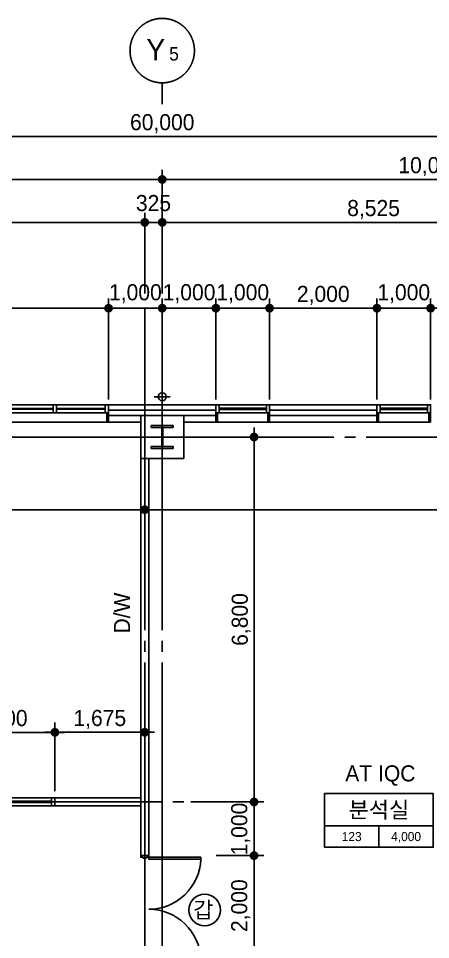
# Model space of a CAD drawing. Extents: x 13990145 to 14069640, y -1806033 to -1750552.
# Drawn here: x 14032761 to 14040440, y -1769493 to -1752329 of the extents above; entities that cross this region are included whole.
import ezdxf
from ezdxf.enums import TextEntityAlignment as Align

# ---------------------------------------------------------------- set-up
doc = ezdxf.new("R2010")
doc.units = 0
doc.header["$LTSCALE"] = 100
doc.header["$MEASUREMENT"] = 0
doc.header["$PDSIZE"] = -10
doc.linetypes.add('CEN', pattern=[66, 60, -2, 2, -2])
doc.layers.get('0').update_dxf_attribs({"linetype": 'CONTINUOUS'})
doc.layers.get('Defpoints').update_dxf_attribs({"linetype": 'CONTINUOUS'})
for name, color, linetype in [('0-내벽고정식', 7, 'CONTINUOUS'), ('AXIS', 7, 'CEN'), ('CEN', 1, 'CEN'), ('COL', 2, 'CONTINUOUS'), ('col2', 3, 'CONTINUOUS'), ('DIM', 7, 'CONTINUOUS'), ('TEX', 3, 'CONTINUOUS'), ('TEXT1', 7, 'CONTINUOUS'), ('WALL-UNKNOWN', 3, 'CONTINUOUS'), ('WID', 4, 'CONTINUOUS'), ('WINE', 8, 'CONTINUOUS'), ('우수드레인', 8, 'CONTINUOUS'), ('지시선', 7, 'CONTINUOUS')]:
    doc.layers.add(name, color=color, linetype=linetype)
doc.styles.add('HY울를도M', font='HYWULM.TTF')
doc.styles.add('굴림', font='H2HDRM.TTF')
doc.styles.add('돋음', font='Dotum.ttf', dxfattribs={"height": 3})
doc.dimstyles.new('DIM100', dxfattribs={"dimtxt": 300, "dimasz": 120, "dimexe": 1, "dimexo": 100, "dimgap": 60, "dimtad": 1, "dimdec": 4, "dimzin": 0, "dimdsep": 46, "dimlunit": 6, "dimtxsty": '굴림', "dimblk": 'DOTT', "dimcen": 0.09, "dimadec": 0, "dimazin": 0, "dimtfac": 1, "dimtdec": 4, "dimtofl": 0, "dimtmove": 2, "dimatfit": 2, "dimldrblk": 'DOTT', "dimfxl": 1, "dimtolj": 1, "dimtzin": 0, "dimarcsym": 0})
doc.dimstyles.new('DIM50', dxfattribs={"dimscale": 50, "dimtxt": 3, "dimasz": 1.2, "dimexe": 1, "dimexo": 1, "dimgap": 0.6, "dimtad": 1, "dimdec": 4, "dimzin": 0, "dimdsep": 46, "dimlunit": 6, "dimtxsty": '굴림', "dimblk": 'DOTT', "dimcen": 0.09, "dimadec": 0, "dimazin": 0, "dimtfac": 1, "dimtdec": 4, "dimtofl": 0, "dimtmove": 2, "dimatfit": 2, "dimldrblk": 'DOTT', "dimfxl": 1, "dimtolj": 1, "dimtzin": 0, "dimarcsym": 0})

# ---------------------------------------------------------------- blocks, each defined once
blk = doc.blocks.new('DOTT')
for p, q in [((0, 1.5), (0, -1.5)), ((-1.5, 0), (1.5, 0))]:
    blk.add_line(p, q)
at = {"color": 6, "const_width": 0.68}
blk.add_lwpolyline([(-0.34, 0, 1), (0.34, 0, 1)], format="xyb", close=True, dxfattribs=at)
blk = doc.blocks.new('*D48')
at = {"layer": 'Defpoints', "color": 0, "lineweight": -3}
for p in [(14065440, -1754529), (14005440, -1757729), (14065440, -1757729)]:
    blk.add_point(p, dxfattribs=at)
at = {"layer": 'DIM', "color": 7, "lineweight": -2}
for p, q in [((14005440, -1757429), (14005440, -1754429)), ((14005560, -1754529), (14065320, -1754529)), ((14065440, -1757429), (14065440, -1754429))]:
    blk.add_line(p, q, dxfattribs=at)
at = {"layer": 'DIM', "color": 7, "lineweight": -2, "xscale": 120, "yscale": 120, "zscale": 120, "rotation": 180}
blk.add_blockref('DOTT', (14005440, -1754529), dxfattribs=at)
at = {"layer": 'DIM', "color": 7, "lineweight": -2, "xscale": 120, "yscale": 120, "zscale": 120}
blk.add_blockref('DOTT', (14065440, -1754529), dxfattribs=at)
at = {"layer": 'DIM', "color": 3, "insert": (14035440, -1754290), "char_height": 300, "attachment_point": 5, "style": '굴림'}
blk.add_mtext('\\A1;60,000', dxfattribs=at)
blk = doc.blocks.new('*D51')
at = {"layer": 'Defpoints', "color": 0, "lineweight": -3}
for p in [(14035440, -1755329), (14025440, -1757729), (14035440, -1757729)]:
    blk.add_point(p, dxfattribs=at)
at = {"layer": 'DIM', "color": 7, "lineweight": -2}
for p, q in [((14025440, -1757429), (14025440, -1755229)), ((14035440, -1757429), (14035440, -1755229)), ((14025560, -1755329), (14035320, -1755329))]:
    blk.add_line(p, q, dxfattribs=at)
at = {"layer": 'DIM', "color": 7, "lineweight": -2, "xscale": 120, "yscale": 120, "zscale": 120, "rotation": 180}
blk.add_blockref('DOTT', (14025440, -1755329), dxfattribs=at)
at = {"layer": 'DIM', "color": 7, "lineweight": -2, "xscale": 120, "yscale": 120, "zscale": 120}
blk.add_blockref('DOTT', (14035440, -1755329), dxfattribs=at)
at = {"layer": 'DIM', "color": 3, "insert": (14030440, -1755090), "char_height": 300, "attachment_point": 5, "style": '굴림'}
blk.add_mtext('\\A1;10,000', dxfattribs=at)
blk = doc.blocks.new('*D52')
at = {"layer": 'Defpoints', "color": 0, "lineweight": -3}
for p in [(14045440, -1755329), (14035440, -1757729), (14045440, -1757729)]:
    blk.add_point(p, dxfattribs=at)
at = {"layer": 'DIM', "color": 7, "lineweight": -2}
for p, q in [((14035440, -1757429), (14035440, -1755229)), ((14045440, -1757429), (14045440, -1755229)), ((14035560, -1755329), (14045320, -1755329))]:
    blk.add_line(p, q, dxfattribs=at)
at = {"layer": 'DIM', "color": 7, "lineweight": -2, "xscale": 120, "yscale": 120, "zscale": 120, "rotation": 180}
blk.add_blockref('DOTT', (14035440, -1755329), dxfattribs=at)
at = {"layer": 'DIM', "color": 7, "lineweight": -2, "xscale": 120, "yscale": 120, "zscale": 120}
blk.add_blockref('DOTT', (14045440, -1755329), dxfattribs=at)
at = {"layer": 'DIM', "color": 3, "insert": (14040440, -1755090), "char_height": 300, "attachment_point": 5, "style": '굴림'}
blk.add_mtext('\\A1;10,000', dxfattribs=at)
blk = doc.blocks.new('BOMBOM_S')
at = {"color": 7}
blk.add_line((0, 0.4), (0, 0), dxfattribs=at)
blk.add_lwpolyline([(-0.6, 1, 1), (0.6, 1, 1), (-0.6, 1, 1)], format="xyb", dxfattribs=at)
at = {"color": 1, "style": '돋음'}
for tag, p, height in [('X', (-0.295, 0.816), 0.4), ('N', (0.129, 0.816), 0.25)]:
    blk.add_attdef(tag, p, '', height=height, dxfattribs=at)
blk = doc.blocks.new('*D58')
at = {"layer": 'Defpoints', "color": 0, "lineweight": -3}
for p in [(14035115, -1756129), (14027440, -1757729), (14035115, -1757753)]:
    blk.add_point(p, dxfattribs=at)
at = {"layer": 'DIM', "color": 7, "lineweight": -2}
for p, q in [((14027440, -1757429), (14027440, -1756029)), ((14035115, -1757453), (14035115, -1756029)), ((14027560, -1756129), (14034995, -1756129))]:
    blk.add_line(p, q, dxfattribs=at)
at = {"layer": 'DIM', "color": 7, "lineweight": -2, "xscale": 120, "yscale": 120, "zscale": 120, "rotation": 180}
blk.add_blockref('DOTT', (14027440, -1756129), dxfattribs=at)
at = {"layer": 'DIM', "color": 7, "lineweight": -2, "xscale": 120, "yscale": 120, "zscale": 120}
blk.add_blockref('DOTT', (14035115, -1756129), dxfattribs=at)
at = {"layer": 'DIM', "color": 3, "insert": (14031277, -1755890), "char_height": 300, "attachment_point": 5, "style": '굴림'}
blk.add_mtext('\\A1;7,675', dxfattribs=at)
blk = doc.blocks.new('*D102')
at = {"layer": 'Defpoints', "color": 0, "lineweight": -3, "ltscale": 3}
for p in [(14034440, -1757729), (14026440, -1759529), (14034440, -1759529)]:
    blk.add_point(p, dxfattribs=at)
at = {"layer": 'DIM', "color": 7, "lineweight": -2, "ltscale": 3}
for p, q in [((14026440, -1759429), (14026440, -1757728)), ((14026560, -1757729), (14034320, -1757729)), ((14034440, -1759429), (14034440, -1757728))]:
    blk.add_line(p, q, dxfattribs=at)
at = {"layer": 'DIM', "color": 7, "lineweight": -2, "ltscale": 3, "xscale": 120, "yscale": 120, "zscale": 120, "rotation": 180}
blk.add_blockref('DOTT', (14026440, -1757729), dxfattribs=at)
at = {"layer": 'DIM', "color": 7, "lineweight": -2, "ltscale": 3, "xscale": 120, "yscale": 120, "zscale": 120}
blk.add_blockref('DOTT', (14034440, -1757729), dxfattribs=at)
at = {"layer": 'DIM', "color": 3, "ltscale": 3, "insert": (14030440, -1757490), "char_height": 300, "attachment_point": 5, "style": '굴림'}
blk.add_mtext('\\A1;8,000', dxfattribs=at)
blk = doc.blocks.new('*D104')
at = {"layer": 'Defpoints', "color": 0, "lineweight": -3, "ltscale": 3}
for p in [(14034440, -1757729), (14034440, -1759529), (14035440, -1759529)]:
    blk.add_point(p, dxfattribs=at)
at = {"layer": 'DIM', "color": 7, "lineweight": -2, "ltscale": 3}
for p, q in [((14034440, -1759429), (14034440, -1757728)), ((14035320, -1757729), (14034560, -1757729)), ((14035440, -1759429), (14035440, -1757728))]:
    blk.add_line(p, q, dxfattribs=at)
at = {"layer": 'DIM', "color": 7, "lineweight": -2, "ltscale": 3, "xscale": 120, "yscale": 120, "zscale": 120, "rotation": 180}
blk.add_blockref('DOTT', (14034440, -1757729), dxfattribs=at)
at = {"layer": 'DIM', "color": 7, "lineweight": -2, "ltscale": 3, "xscale": 120, "yscale": 120, "zscale": 120}
blk.add_blockref('DOTT', (14035440, -1757729), dxfattribs=at)
at = {"layer": 'DIM', "color": 3, "ltscale": 3, "insert": (14034940, -1757459), "char_height": 300, "attachment_point": 5, "style": '굴림'}
blk.add_mtext('\\A1;1,000', dxfattribs=at)
blk = doc.blocks.new('*D105')
at = {"layer": 'Defpoints', "color": 0, "lineweight": -3, "ltscale": 3}
for p in [(14036440, -1757729), (14035440, -1759529), (14036440, -1759529)]:
    blk.add_point(p, dxfattribs=at)
at = {"layer": 'DIM', "color": 7, "lineweight": -2, "ltscale": 3}
for p, q in [((14035440, -1759429), (14035440, -1757728)), ((14035560, -1757729), (14036320, -1757729)), ((14036440, -1759429), (14036440, -1757728))]:
    blk.add_line(p, q, dxfattribs=at)
at = {"layer": 'DIM', "color": 7, "lineweight": -2, "ltscale": 3, "xscale": 120, "yscale": 120, "zscale": 120, "rotation": 180}
blk.add_blockref('DOTT', (14035440, -1757729), dxfattribs=at)
at = {"layer": 'DIM', "color": 7, "lineweight": -2, "ltscale": 3, "xscale": 120, "yscale": 120, "zscale": 120}
blk.add_blockref('DOTT', (14036440, -1757729), dxfattribs=at)
at = {"layer": 'DIM', "color": 3, "ltscale": 3, "insert": (14035940, -1757459), "char_height": 300, "attachment_point": 5, "style": '굴림'}
blk.add_mtext('\\A1;1,000', dxfattribs=at)
blk = doc.blocks.new('aw-8000-325')
at = {"layer": 'WID'}
for points in [[(0, 0), (60, 0), (60, -150), (0, -150)], [(970, 0), (1030, 0), (1030, -150), (970, -150)], [(2970, 0), (3030, 0), (3030, -150), (2970, -150)], [(4970, 0), (5030, 0), (5030, -150), (4970, -150)], [(6970, 0), (7030, 0), (7030, -150), (6970, -150)], [(7940, 0), (8000, 0), (8000, -150), (7940, -150)], [(0, -325), (30, -325), (30, -150), (0, -150)], [(970, -69), (970, -81), (60, -81), (60, -69)], [(2970, -69), (2970, -81), (1030, -81), (1030, -69)], [(4970, -69), (4970, -81), (3030, -81), (3030, -69)], [(6970, -69), (6970, -81), (5030, -81), (5030, -69)], [(7030, -69), (7030, -81), (7940, -81), (7940, -69)], [(7970, -325), (8000, -325), (8000, -150), (7970, -150)]]:
    blk.add_lwpolyline(points, close=True, dxfattribs=at)
at = {"layer": 'WINE'}
for p, q in [((0, 0), (8000, 0)), ((0, -150), (8000, -150)), ((0, -325), (8000, -325))]:
    blk.add_line(p, q, dxfattribs=at)
blk = doc.blocks.new('TT1')
at = {"layer": 'TEXT1'}
for p, q in [((-1013, -600), (1013, -600)), ((0, -600), (0, -1000))]:
    blk.add_line(p, q, dxfattribs=at)
blk.add_lwpolyline([(-1013, 0), (1013, 0), (1013, -1000), (-1013, -1000)], close=True, dxfattribs=at)
blk = doc.blocks.new('*D185')
at = {"layer": 'Defpoints', "color": 0, "lineweight": -3, "ltscale": 3}
for p in [(14037440, -1757729), (14036440, -1759529), (14037440, -1759529)]:
    blk.add_point(p, dxfattribs=at)
at = {"layer": 'DIM', "color": 7, "lineweight": -2, "ltscale": 3}
for p, q in [((14036440, -1759429), (14036440, -1757728)), ((14036560, -1757729), (14037320, -1757729)), ((14037440, -1759429), (14037440, -1757728))]:
    blk.add_line(p, q, dxfattribs=at)
at = {"layer": 'DIM', "color": 7, "lineweight": -2, "ltscale": 3, "xscale": 120, "yscale": 120, "zscale": 120, "rotation": 180}
blk.add_blockref('DOTT', (14036440, -1757729), dxfattribs=at)
at = {"layer": 'DIM', "color": 7, "lineweight": -2, "ltscale": 3, "xscale": 120, "yscale": 120, "zscale": 120}
blk.add_blockref('DOTT', (14037440, -1757729), dxfattribs=at)
at = {"layer": 'DIM', "color": 3, "ltscale": 3, "insert": (14036940, -1757459), "char_height": 300, "attachment_point": 5, "style": '굴림'}
blk.add_mtext('\\A1;1,000', dxfattribs=at)
blk = doc.blocks.new('*D186')
at = {"layer": 'Defpoints', "color": 0, "lineweight": -3, "ltscale": 3}
for p in [(14040440, -1757729), (14039440, -1759529), (14040440, -1759529)]:
    blk.add_point(p, dxfattribs=at)
at = {"layer": 'DIM', "color": 7, "lineweight": -2, "ltscale": 3}
for p, q in [((14039440, -1759429), (14039440, -1757728)), ((14039560, -1757729), (14040320, -1757729)), ((14040440, -1759429), (14040440, -1757728))]:
    blk.add_line(p, q, dxfattribs=at)
at = {"layer": 'DIM', "color": 7, "lineweight": -2, "ltscale": 3, "xscale": 120, "yscale": 120, "zscale": 120, "rotation": 180}
blk.add_blockref('DOTT', (14039440, -1757729), dxfattribs=at)
at = {"layer": 'DIM', "color": 7, "lineweight": -2, "ltscale": 3, "xscale": 120, "yscale": 120, "zscale": 120}
blk.add_blockref('DOTT', (14040440, -1757729), dxfattribs=at)
at = {"layer": 'DIM', "color": 3, "ltscale": 3, "insert": (14039940, -1757459), "char_height": 300, "attachment_point": 5, "style": '굴림'}
blk.add_mtext('\\A1;1,000', dxfattribs=at)
blk = doc.blocks.new('*D187')
at = {"layer": 'Defpoints', "color": 0, "lineweight": -3, "ltscale": 3}
for p in [(14042440, -1757729), (14040440, -1759529), (14042440, -1759529)]:
    blk.add_point(p, dxfattribs=at)
at = {"layer": 'DIM', "color": 7, "lineweight": -2, "ltscale": 3}
for p, q in [((14040440, -1759429), (14040440, -1757728)), ((14040560, -1757729), (14042320, -1757729)), ((14042440, -1759429), (14042440, -1757728))]:
    blk.add_line(p, q, dxfattribs=at)
at = {"layer": 'DIM', "color": 7, "lineweight": -2, "ltscale": 3, "xscale": 120, "yscale": 120, "zscale": 120, "rotation": 180}
blk.add_blockref('DOTT', (14040440, -1757729), dxfattribs=at)
at = {"layer": 'DIM', "color": 7, "lineweight": -2, "ltscale": 3, "xscale": 120, "yscale": 120, "zscale": 120}
blk.add_blockref('DOTT', (14042440, -1757729), dxfattribs=at)
at = {"layer": 'DIM', "color": 3, "ltscale": 3, "insert": (14041440, -1757490), "char_height": 300, "attachment_point": 5, "style": '굴림'}
blk.add_mtext('\\A1;2,000', dxfattribs=at)
blk = doc.blocks.new('*D189')
at = {"layer": 'Defpoints', "color": 0, "lineweight": -3, "ltscale": 3}
for p in [(14039440, -1757729), (14037440, -1759529), (14039440, -1759529)]:
    blk.add_point(p, dxfattribs=at)
at = {"layer": 'DIM', "color": 7, "lineweight": -2, "ltscale": 3}
for p, q in [((14037440, -1759429), (14037440, -1757728)), ((14037560, -1757729), (14039320, -1757729)), ((14039440, -1759429), (14039440, -1757728))]:
    blk.add_line(p, q, dxfattribs=at)
at = {"layer": 'DIM', "color": 7, "lineweight": -2, "ltscale": 3, "xscale": 120, "yscale": 120, "zscale": 120, "rotation": 180}
blk.add_blockref('DOTT', (14037440, -1757729), dxfattribs=at)
at = {"layer": 'DIM', "color": 7, "lineweight": -2, "ltscale": 3, "xscale": 120, "yscale": 120, "zscale": 120}
blk.add_blockref('DOTT', (14039440, -1757729), dxfattribs=at)
at = {"layer": 'DIM', "color": 3, "ltscale": 3, "insert": (14038440, -1757490), "char_height": 300, "attachment_point": 5, "style": '굴림'}
blk.add_mtext('\\A1;2,000', dxfattribs=at)
blk = doc.blocks.new('aw-1000-325')
at = {"layer": 'WID', "color": 8}
for p, q in [((970, 325), (0, 325)), ((0, 150), (1000, 150)), ((0, 0), (1000, 0))]:
    blk.add_line(p, q, dxfattribs=at)
at = {"layer": 'WID'}
for points in [[(0, 325), (30, 325), (30, 150), (0, 150)], [(970, 325), (1000, 325), (1000, 150), (970, 150)], [(60, 150), (0, 150), (0, 0), (60, 0)], [(60, 63), (940, 63), (940, 87), (60, 87)], [(940, 150), (1000, 150), (1000, 0), (940, 0)]]:
    blk.add_lwpolyline(points, close=True, dxfattribs=at)
blk = doc.blocks.new('aw-2000-150')
at = {"layer": 'WID', "color": 8}
for p, q in [((0, 150), (-2000, 150)), ((0, 0), (-2000, 0))]:
    blk.add_line(p, q, dxfattribs=at)
at = {"layer": 'WID'}
for points in [[(-1940, 0), (-2000, 0), (-2000, 150), (-1940, 150)], [(-60, 87), (-1940, 87), (-1940, 63), (-60, 63)], [(-60, 0), (0, 0), (0, 150), (-60, 150)]]:
    blk.add_lwpolyline(points, close=True, dxfattribs=at)
blk = doc.blocks.new('*D200')
at = {"layer": 'Defpoints', "color": 0, "lineweight": -3, "ltscale": 3}
for p in [(14033440, -1765632), (14031440, -1766755), (14033440, -1766830)]:
    blk.add_point(p, dxfattribs=at)
at = {"layer": 'DIM', "color": 7, "lineweight": -2, "ltscale": 3}
for p, q in [((14031440, -1766655), (14031440, -1765631)), ((14031560, -1765632), (14033320, -1765632)), ((14033440, -1766730), (14033440, -1765631))]:
    blk.add_line(p, q, dxfattribs=at)
at = {"layer": 'DIM', "color": 7, "lineweight": -2, "ltscale": 3, "xscale": 120, "yscale": 120, "zscale": 120, "rotation": 180}
blk.add_blockref('DOTT', (14031440, -1765632), dxfattribs=at)
at = {"layer": 'DIM', "color": 7, "lineweight": -2, "ltscale": 3, "xscale": 120, "yscale": 120, "zscale": 120}
blk.add_blockref('DOTT', (14033440, -1765632), dxfattribs=at)
at = {"layer": 'DIM', "color": 3, "ltscale": 3, "insert": (14032440, -1765393), "char_height": 300, "attachment_point": 5, "style": '굴림'}
blk.add_mtext('\\A1;2,000', dxfattribs=at)
blk = doc.blocks.new('*D201')
at = {"layer": 'Defpoints', "color": 0, "lineweight": -3, "ltscale": 3}
for p in [(14035115, -1765631), (14033440, -1766754), (14035115, -1766754)]:
    blk.add_point(p, dxfattribs=at)
at = {"layer": 'DIM', "color": 7, "lineweight": -2, "ltscale": 3}
for p, q in [((14033440, -1766654), (14033440, -1765630)), ((14033560, -1765631), (14034995, -1765631)), ((14035115, -1766654), (14035115, -1765630))]:
    blk.add_line(p, q, dxfattribs=at)
at = {"layer": 'DIM', "color": 7, "lineweight": -2, "ltscale": 3, "xscale": 120, "yscale": 120, "zscale": 120, "rotation": 180}
blk.add_blockref('DOTT', (14033440, -1765631), dxfattribs=at)
at = {"layer": 'DIM', "color": 7, "lineweight": -2, "ltscale": 3, "xscale": 120, "yscale": 120, "zscale": 120}
blk.add_blockref('DOTT', (14035115, -1765631), dxfattribs=at)
at = {"layer": 'DIM', "color": 3, "ltscale": 3, "insert": (14034277, -1765392), "char_height": 300, "attachment_point": 5, "style": '굴림'}
blk.add_mtext('\\A1;1,675', dxfattribs=at)
blk = doc.blocks.new('*D220')
at = {"layer": 'Defpoints', "color": 0, "lineweight": -3}
for p in [(14035440, -1756129), (14035115, -1757753), (14035440, -1757753)]:
    blk.add_point(p, dxfattribs=at)
at = {"layer": 'DIM', "color": 7, "lineweight": -2}
for p, q in [((14035115, -1757453), (14035115, -1756029)), ((14035440, -1757453), (14035440, -1756029)), ((14034995, -1756129), (14034875, -1756129)), ((14035560, -1756129), (14035680, -1756129))]:
    blk.add_line(p, q, dxfattribs=at)
at = {"layer": 'DIM', "color": 7, "lineweight": -2, "xscale": 120, "yscale": 120, "zscale": 120}
blk.add_blockref('DOTT', (14035115, -1756129), dxfattribs=at)
at = {"layer": 'DIM', "color": 7, "lineweight": -2, "xscale": 120, "yscale": 120, "zscale": 120, "rotation": 180}
blk.add_blockref('DOTT', (14035440, -1756129), dxfattribs=at)
at = {"layer": 'DIM', "color": 3, "insert": (14035277, -1755771), "char_height": 300, "attachment_point": 5, "style": '굴림'}
blk.add_mtext('\\A1;325', dxfattribs=at)
blk = doc.blocks.new('*D229')
at = {"layer": 'Defpoints', "color": 0, "lineweight": -3}
for p in [(14035115, -1761483), (14027440, -1761629), (14035115, -1762095)]:
    blk.add_point(p, dxfattribs=at)
at = {"layer": 'DIM', "color": 7, "lineweight": -2}
for p, q in [((14027440, -1761329), (14027440, -1761383)), ((14035115, -1761795), (14035115, -1761383)), ((14027560, -1761483), (14034995, -1761483))]:
    blk.add_line(p, q, dxfattribs=at)
at = {"layer": 'DIM', "color": 7, "lineweight": -2, "xscale": 120, "yscale": 120, "zscale": 120, "rotation": 180}
blk.add_blockref('DOTT', (14027440, -1761483), dxfattribs=at)
at = {"layer": 'DIM', "color": 7, "lineweight": -2, "xscale": 120, "yscale": 120, "zscale": 120}
blk.add_blockref('DOTT', (14035115, -1761483), dxfattribs=at)
at = {"layer": 'DIM', "color": 3, "insert": (14031277, -1761244), "char_height": 300, "attachment_point": 5, "style": '굴림'}
blk.add_mtext('\\A1;7,675', dxfattribs=at)
blk = doc.blocks.new('*D281')
at = {"layer": 'Defpoints', "color": 0, "lineweight": -3}
for p in [(14043640, -1756129), (14035115, -1757729), (14043640, -1757729)]:
    blk.add_point(p, dxfattribs=at)
at = {"layer": 'DIM', "color": 7, "lineweight": -2}
for p, q in [((14035115, -1757429), (14035115, -1756029)), ((14043640, -1757429), (14043640, -1756029)), ((14035235, -1756129), (14043520, -1756129))]:
    blk.add_line(p, q, dxfattribs=at)
at = {"layer": 'DIM', "color": 7, "lineweight": -2, "xscale": 120, "yscale": 120, "zscale": 120, "rotation": 180}
blk.add_blockref('DOTT', (14035115, -1756129), dxfattribs=at)
at = {"layer": 'DIM', "color": 7, "lineweight": -2, "xscale": 120, "yscale": 120, "zscale": 120}
blk.add_blockref('DOTT', (14043640, -1756129), dxfattribs=at)
at = {"layer": 'DIM', "color": 3, "insert": (14039377, -1755890), "char_height": 300, "attachment_point": 5, "style": '굴림'}
blk.add_mtext('\\A1;8,525', dxfattribs=at)
blk = doc.blocks.new('*D284')
at = {"layer": 'Defpoints', "color": 0, "lineweight": -3}
for p in [(14043640, -1761457), (14043640, -1761483), (14035115, -1761795)]:
    blk.add_point(p, dxfattribs=at)
at = {"layer": 'DIM', "color": 7, "lineweight": -2}
for p, q in [((14035115, -1761495), (14035115, -1761383)), ((14035235, -1761483), (14043520, -1761483)), ((14043640, -1761757), (14043640, -1761583))]:
    blk.add_line(p, q, dxfattribs=at)
at = {"layer": 'DIM', "color": 7, "lineweight": -2, "xscale": 120, "yscale": 120, "zscale": 120, "rotation": 180}
blk.add_blockref('DOTT', (14035115, -1761483), dxfattribs=at)
at = {"layer": 'DIM', "color": 7, "lineweight": -2, "xscale": 120, "yscale": 120, "zscale": 120}
blk.add_blockref('DOTT', (14043640, -1761483), dxfattribs=at)
at = {"layer": 'DIM', "color": 3, "insert": (14041087, -1761244), "char_height": 300, "attachment_point": 5, "style": '굴림'}
blk.add_mtext('\\A1;8,525', dxfattribs=at)
blk = doc.blocks.new('*D290')
at = {"layer": 'Defpoints', "color": 0, "lineweight": -3, "ltscale": 3}
for p in [(14035867, -1760129), (14037151, -1760129), (14035870, -1766929)]:
    blk.add_point(p, dxfattribs=at)
at = {"layer": 'DIM', "color": 7, "lineweight": -2, "ltscale": 3}
for p, q in [((14035967, -1760129), (14037152, -1760129)), ((14037151, -1766809), (14037151, -1760249)), ((14035970, -1766929), (14037152, -1766929))]:
    blk.add_line(p, q, dxfattribs=at)
at = {"layer": 'DIM', "color": 7, "lineweight": -2, "ltscale": 3, "xscale": 120, "yscale": 120, "zscale": 120}
for p, rotation in [((14037151, -1760129), 90), ((14037151, -1766929), 270)]:
    blk.add_blockref('DOTT', p, dxfattribs=dict(at, rotation=rotation))
at = {"layer": 'DIM', "color": 3, "ltscale": 3, "insert": (14036912, -1763529), "char_height": 300, "attachment_point": 5, "rotation": 90, "style": '굴림'}
blk.add_mtext('\\A1;6,800', dxfattribs=at)
blk = doc.blocks.new('D2000-W150')
at = {"layer": 'WID'}
for points in [[(2000, -150), (2000, 0), (1970, 0), (1970, -45), (1955, -45), (1955, -105), (1970, -105), (1970, -150), (2000, -150), (2000, -150)], [(0, -150), (0, 0), (30, 0), (30, -45), (45, -45), (45, -105), (30, -105), (30, -150), (0, -150), (0, -150)], [(30, -150), (65, -150), (65, -1119), (30, -1119)], [(30, -150), (30, -1119)], [(1970, -150), (1935, -150), (1935, -1119), (1970, -1119)], [(1970, -150), (1970, -1119)]]:
    blk.add_lwpolyline(points, dxfattribs=at)
for centre, start, end in [((30, -150), 272.0678, 0), ((1970, -150), 180, 267.9322)]:
    blk.add_arc(centre, 970, start, end, dxfattribs=at)
blk = doc.blocks.new('*D324')
at = {"layer": 'Defpoints', "color": 0, "lineweight": -3}
for p in [(14036144, -1767929), (14037151, -1767929), (14036144, -1769929)]:
    blk.add_point(p, dxfattribs=at)
at = {"layer": 'DIM', "color": 7, "lineweight": -2}
for p, q in [((14036444, -1767929), (14037251, -1767929)), ((14037151, -1769809), (14037151, -1768049)), ((14036444, -1769929), (14037251, -1769929))]:
    blk.add_line(p, q, dxfattribs=at)
at = {"layer": 'DIM', "color": 7, "lineweight": -2, "xscale": 120, "yscale": 120, "zscale": 120}
for p, rotation in [((14037151, -1767929), 90), ((14037151, -1769929), 270)]:
    blk.add_blockref('DOTT', p, dxfattribs=dict(at, rotation=rotation))
at = {"layer": 'DIM', "color": 3, "insert": (14036902, -1768861), "char_height": 300, "attachment_point": 5, "rotation": 90, "style": '굴림'}
blk.add_mtext('\\A1;2,000', dxfattribs=at)
blk = doc.blocks.new('*D325')
at = {"layer": 'Defpoints', "color": 0, "lineweight": -3}
for p in [(14035867, -1766929), (14037151, -1766929), (14036144, -1767929)]:
    blk.add_point(p, dxfattribs=at)
at = {"layer": 'DIM', "color": 7, "lineweight": -2}
for p, q in [((14036167, -1766929), (14037251, -1766929)), ((14037151, -1767809), (14037151, -1767049)), ((14036444, -1767929), (14037251, -1767929))]:
    blk.add_line(p, q, dxfattribs=at)
at = {"layer": 'DIM', "color": 7, "lineweight": -2, "xscale": 120, "yscale": 120, "zscale": 120}
for p, rotation in [((14037151, -1766929), 90), ((14037151, -1767929), 270)]:
    blk.add_blockref('DOTT', p, dxfattribs=dict(at, rotation=rotation))
at = {"layer": 'DIM', "color": 3, "insert": (14036902, -1767434), "char_height": 300, "attachment_point": 5, "rotation": 90, "style": '굴림'}
blk.add_mtext('\\A1;1,000', dxfattribs=at)

msp = doc.modelspace()

# ---------------------------------------------------------------- linework, layer by layer
at = {"layer": '0-내벽고정식'}
for p, q in [((14034439.53431, -1759853.57588), (14035039.53431, -1759853.57588)), ((14035839.53431, -1759853.57588), (14036439.53431, -1759853.57588)), ((14037409.53431, -1759853.57588), (14039439.53431, -1759853.57588)), ((14035039.53431, -1766828.57588), (14035039.53431, -1760528.57588)), ((14035189.53431, -1767928.57588), (14035189.53431, -1760528.57588)), ((14035039.53431, -1767928.57588), (14035039.53431, -1766828.57588)), ((14035039.53431, -1767928.57588), (14035189.53431, -1767928.57588))]:
    msp.add_line(p, q, dxfattribs=at)
at = {"layer": '0-내벽고정식', "color": 6}
for p, q in [((14033439.53431, -1766853.57588), (14035039.53431, -1766853.57588)), ((14033439.53431, -1766853.57588), (14033439.53431, -1767003.57588)), ((14035039.53431, -1766853.57588), (14035039.53431, -1767003.57588)), ((14033439.53431, -1767003.57588), (14035039.53431, -1767003.57588))]:
    msp.add_line(p, q, dxfattribs=at)
at = {"layer": 'CEN', "linetype": 'CEN'}
for p, q in [((14035114.53431, -1757728.57588), (14035114.53431, -1775849.74971)), ((14035439.53431, -1757728.57588), (14035439.53431, -1798528.57588)), ((13993039.53431, -1760128.57588), (14067039.53431, -1760128.57588)), ((13993039.53431, -1760128.57588), (14067039.53431, -1760128.57588)), ((14003039.53431, -1766928.57588), (14035866.94986, -1766928.57588))]:
    msp.add_line(p, q, dxfattribs=at)
at = {"layer": 'COL'}
msp.add_lwpolyline([(14035839.53431, -1760528.57588), (14035839.53431, -1759728.57588), (14035039.53431, -1759728.57588), (14035039.53431, -1760528.57588)], close=True, dxfattribs=at)
at = {"layer": 'col2'}
msp.add_lwpolyline([(14035236.03431, -1760342.57588), (14035236.03431, -1760307.57588), (14035429.53431, -1760307.57588), (14035429.53431, -1759949.57588), (14035236.03431, -1759949.57588), (14035236.03431, -1759914.57588), (14035643.03431, -1759914.57588), (14035643.03431, -1759949.57588), (14035449.53431, -1759949.57588), (14035449.53431, -1760307.57588), (14035643.03431, -1760307.57588), (14035643.03431, -1760342.57588)], close=True, dxfattribs=at)
at = {"layer": 'WALL-UNKNOWN', "color": 4}
for p, q in [((14034439.53431, -1759528.57588), (14036439.53431, -1759528.57588)), ((14037439.53431, -1759528.57588), (14039439.53431, -1759528.57588)), ((14034439.53431, -1759628.57588), (14036439.53431, -1759628.57588)), ((14037439.53431, -1759628.57588), (14039439.53431, -1759628.57588)), ((14034439.53431, -1759728.57588), (14036439.53431, -1759728.57588)), ((14037439.53431, -1759728.57588), (14039439.53431, -1759728.57588))]:
    msp.add_line(p, q, dxfattribs=at)
at = {"layer": '우수드레인', "color": 1, "ltscale": 2}
for p, q in [((14035439.53431, -1759228.41412), (14035439.53431, -1759528.41412)), ((14035439.53431, -1759278.41412), (14035439.53431, -1759478.41412)), ((14035589.53431, -1759378.41412), (14035289.53431, -1759378.41412)), ((14035539.53431, -1759378.41412), (14035339.53431, -1759378.41412))]:
    msp.add_line(p, q, dxfattribs=at)
at = {"layer": '우수드레인', "color": 7, "ltscale": 2}
msp.add_circle((14035439.53431, -1759378.41412), 75, dxfattribs=at)
at = {"layer": '지시선'}
msp.add_circle((14036231.35675, -1768943.33322), 294.48376, dxfattribs=at)

# ---------------------------------------------------------------- block references
at = {"layer": 'AXIS', "xscale": 1000, "yscale": 1000, "zscale": 1000}
msp.add_blockref('BOMBOM_S', (14035439.53431, -1753928.57588), dxfattribs=at).add_auto_attribs({'X': 'Y', 'N': '5'})
at = {"layer": 'TEX', "lineweight": -3}
msp.add_blockref('aw-2000-150', (14033439.53431, -1767003.57588), dxfattribs=at)
at = {"layer": 'TEXT1'}
msp.add_blockref('TT1', (14039476.90511, -1766773.4645), dxfattribs=at)
at = {"layer": 'WID'}
msp.add_blockref('aw-8000-325', (14026439.53431, -1759528.57588), dxfattribs=at)
for name, p, rotation in [('aw-1000-325', (14037439.53431, -1759528.57588), 180), ('aw-1000-325', (14040439.53431, -1759528.57588), 180), ('D2000-W150', (14035039.53431, -1769928.57588), 90)]:
    msp.add_blockref(name, p, dxfattribs=dict(at, rotation=rotation))

# ---------------------------------------------------------------- texts
at = {"layer": 'TEXT1', "style": 'HY울를도M'}
msp.add_text('D/W', height=300, rotation=90, dxfattribs=at).set_placement((14034840.12036, -1763408.7873), align=Align.CENTER)
for s, p in [('AT IQC', (14039504.06189, -1766546.01812)), ('분석실', (14039476.90511, -1767224.25457))]:
    msp.add_text(s, height=300, dxfattribs=at).set_placement(p, align=Align.CENTER)
at = {"layer": 'TEXT1', "color": 2, "style": 'HY울를도M'}
msp.add_text('123', height=170, dxfattribs=at).set_placement((14038970.15716, -1767573.3845), align=Align.MIDDLE_CENTER)
at = {"layer": 'TEXT1', "style": 'HY울를도M'}
msp.add_text('4,000', height=170, dxfattribs=at).set_placement((14039983.65307, -1767573.3845), align=Align.MIDDLE_CENTER)
msp.add_text('갑', height=300, dxfattribs=at).set_placement((14036017.89783, -1769090.25947))

# ---------------------------------------------------------------- dimensions: what is measured, and where the dimension line sits
at = {"layer": 'DIM'}
for base, p1, p2, picture, middle in [((14065439.5343135409, -1754528.575879273), (14005439.5343135409, -1757728.575879273), (14065439.5343135409, -1757728.575879273), '*D48', (14035439.5343135409, -1754289.5376548581)), ((14035439.53431, -1755328.57588), (14025439.53431, -1757728.57588), (14035439.53431, -1757728.57588), '*D51', (14030439.53431, -1755089.90757)), ((14045439.53431, -1755328.57588), (14035439.53431, -1757728.57588), (14045439.53431, -1757728.57588), '*D52', (14040439.53431, -1755089.90757)), ((14035439.53431, -1756128.57588), (14035114.53431, -1757752.57588), (14035439.53431, -1757752.57588), '*D220', (14035277.03431, -1755771.18994)), ((14035114.53431, -1756128.57588), (14027439.53431, -1757728.57588), (14035114.53431, -1757752.57588), '*D58', (14031277.03431, -1755889.53765)), ((14043639.53431, -1756128.57588), (14035114.53431, -1757728.57588), (14043639.53431, -1757728.57588), '*D281', (14039377.03431, -1755889.53765)), ((14035114.53431, -1761482.57588), (14027439.53431, -1761628.57588), (14035114.53431, -1762094.57588), '*D229', (14031277.03431, -1761243.53765))]:
    dim = msp.add_linear_dim(base=base, p1=p1, p2=p2, dimstyle='DIM50', override={"dimscale": 100, "dimexo": 3}, dxfattribs=at)
    dim.commit()
    dim.dimension.update_dxf_attribs({"geometry": picture, "text_midpoint": middle})
at = {"layer": 'DIM', "ltscale": 3}
for base, p1, p2, picture, middle in [((14034439.53431, -1757728.57588), (14026439.53431, -1759528.57588), (14034439.53431, -1759528.57588), '*D102', (14030439.53431, -1757489.90757)), ((14036439.53431, -1757728.57588), (14035439.53431, -1759528.57588), (14036439.53431, -1759528.57588), '*D105', (14035939.53431, -1757458.90757)), ((14037439.53431, -1757728.57588), (14036439.53431, -1759528.57588), (14037439.53431, -1759528.57588), '*D185', (14036939.53431, -1757458.90757)), ((14039439.53431, -1757728.57588), (14037439.53431, -1759528.57588), (14039439.53431, -1759528.57588), '*D189', (14038439.53431, -1757489.53765)), ((14040439.53431, -1757728.57588), (14039439.53431, -1759528.57588), (14040439.53431, -1759528.57588), '*D186', (14039939.53431, -1757458.90757)), ((14042439.53431, -1757728.57588), (14040439.53431, -1759528.57588), (14042439.53431, -1759528.57588), '*D187', (14041439.53431, -1757489.53765)), ((14033439.53431, -1765632.32922), (14031439.53431, -1766754.57588), (14033439.53431, -1766829.57588), '*D200', (14032439.53431, -1765393.291)), ((14035114.53431, -1765631.32922), (14033439.53431, -1766753.57588), (14035114.53431, -1766753.57588), '*D201', (14034277.03431, -1765392.291))]:
    dim = msp.add_linear_dim(base=base, p1=p1, p2=p2, dimstyle='DIM100', dxfattribs=at)
    dim.commit()
    dim.dimension.update_dxf_attribs({"geometry": picture, "text_midpoint": middle})
for base, p1, p2, angle, picture, middle in [((14034439.53431, -1757728.57588), (14035439.53431, -1759528.57588), (14034439.53431, -1759528.57588), 180, '*D104', (14034939.53431, -1757458.90757)), ((14037151.14629, -1760128.57588), (14035870.48067, -1766928.57588), (14035866.94986, -1760128.57588), 90, '*D290', (14036912.10806, -1763528.57588))]:
    dim = msp.add_linear_dim(base=base, p1=p1, p2=p2, angle=angle, dimstyle='DIM100', dxfattribs=at)
    dim.commit()
    dim.dimension.update_dxf_attribs({"geometry": picture, "text_midpoint": middle})
at = {"layer": 'DIM'}
dim = msp.add_linear_dim(base=(14043639.53431, -1761482.57588), p1=(14035114.53431, -1761794.57588), p2=(14043639.53431, -1761457.35167), dimstyle='DIM50', override={"dimscale": 100, "dimexo": 3}, dxfattribs=at)
dim.commit()
dim.dimension.update_dxf_attribs({"geometry": '*D284', "text_midpoint": (14041087.27447, -1761243.53765), "dimtype": 128})
for base, p1, p2, picture, middle in [((14037151.14629, -1766928.57588), (14036144.04463, -1767928.57588), (14035866.94986, -1766928.57588), '*D325', (14036902.34533, -1767434.19702)), ((14037151.14629, -1767928.57588), (14036144.04463, -1769928.57588), (14036144.04463, -1767928.57588), '*D324', (14036902.34533, -1768861.37062))]:
    dim = msp.add_linear_dim(base=base, p1=p1, p2=p2, angle=270, dimstyle='DIM50', override={"dimscale": 100, "dimexo": 3}, dxfattribs=at)
    dim.commit()
    dim.dimension.update_dxf_attribs({"geometry": picture, "text_midpoint": middle, "dimtype": 128})

doc.saveas('drawing.dxf')
